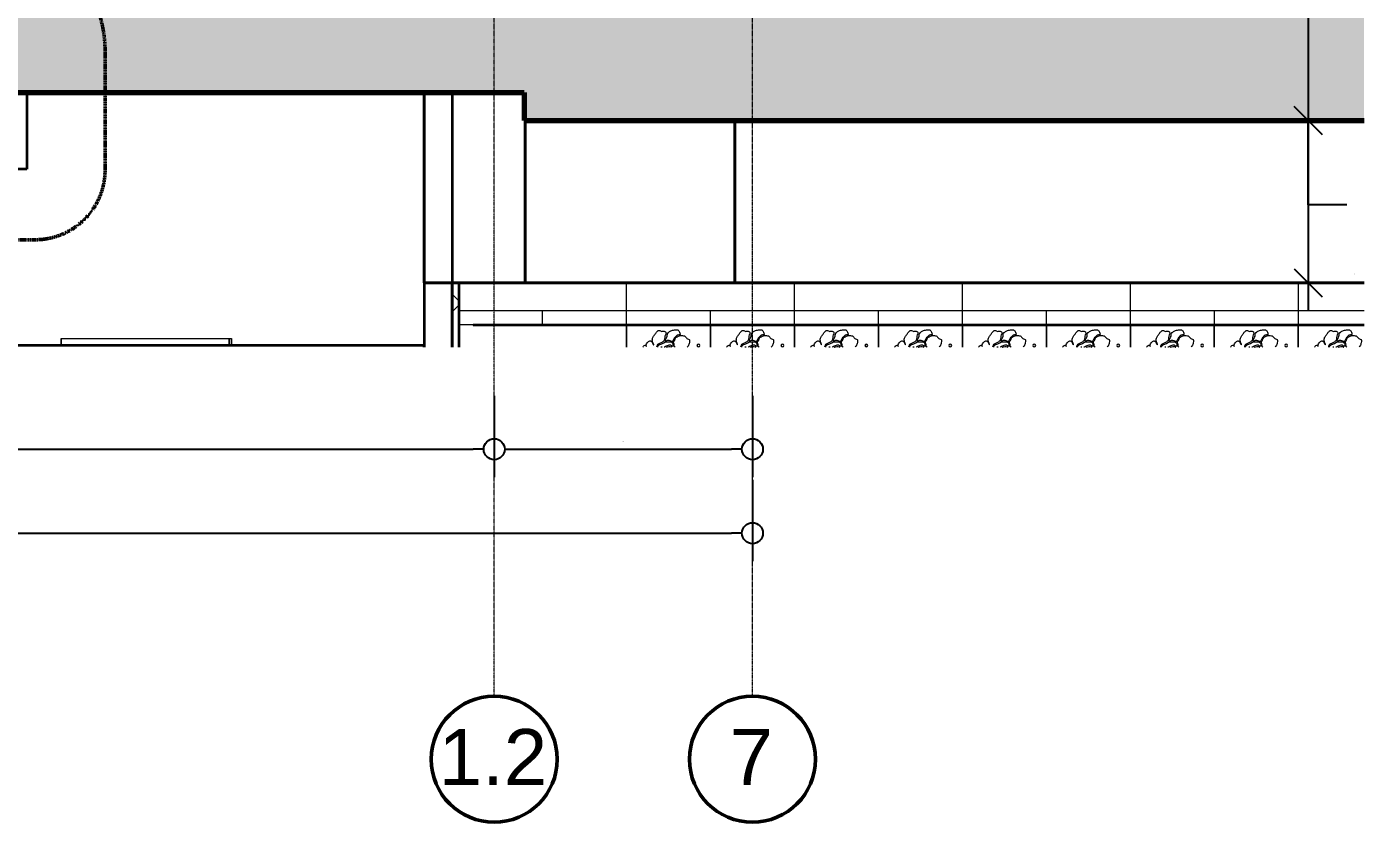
# Model space of a CAD drawing. Header units: millimetres. Extents: x -153298 to 620751, y -313239 to 250031.
# Drawn here: x 130783 to 140339, y -310593 to -304908 of the extents above; entities that cross this region are included whole.
import ezdxf

# ---------------------------------------------------------------- set-up
doc = ezdxf.new("R2010")
doc.units = ezdxf.units.MM
doc.linetypes.add('DPA_Grid _ Level 100', pattern=[10, 5.5, -1.6, 1.3, -1.6])
doc.linetypes.add('DPA_Hidden 50', pattern=[3, 2, -1])
for name, color, linetype, lineweight in [('A-ANNO-DIMS', 7, 'Continuous', 9), ('A-ANNO-SYMB', 7, 'Continuous', 9), ('A-CLNG-FNSH', 7, 'Continuous', 9), ('A-DETL', 7, 'Continuous', 70), ('A-DETL-GENF', 7, 'Continuous', 35), ('A-GLAZ-CURT', 7, 'Continuous', 9), ('A-WALL-FNSH', 7, 'Continuous', 35), ('A-WALL-PATT', 7, 'Continuous', 35), ('E-LITE-EQPM', 7, 'Continuous', 35), ('S-GRID', 7, 'Continuous', 0), ('S-GRID-IDEN', 7, 'Continuous', 50), ('WALL-E', 7, 'Continuous', 35)]:
    doc.layers.add(name, color=color, linetype=linetype, lineweight=lineweight)
doc.styles.add('ARIAL', font='arial.ttf')
doc.styles.add('Arial_2', font='arial.ttf', dxfattribs={"height": 3})
doc.dimstyles.new('DPA-DIM-3_0_C-C', dxfattribs={"dimscale": 304.8, "dimtxt": 306.07782, "dimasz": 0.492126, "dimexe": 0.656168, "dimexo": 0.0625, "dimgap": 0.164042, "dimtad": 1, "dimdec": 0, "dimzin": 0, "dimdsep": 46, "dimtxsty": 'Arial_2', "dimblk1": 'DOTBLANK', "dimblk2": 'DOTBLANK', "dimsah": 1, "dimcen": 0.09, "dimdle": 0.656168, "dimclrd": 7, "dimclre": 7, "dimclrt": 7, "dimadec": 8, "dimazin": 0, "dimtfac": 1, "dimtdec": 4, "dimtix": 1, "dimtmove": 0, "dimatfit": 3, "dimfxl": 1.312336, "dimfxlon": 1, "dimtvp": 1, "dimtolj": 1, "dimtzin": 0, "dimarcsym": 2})
doc.dimstyles.new('DPA-DIM-3_0_T-T', dxfattribs={"dimscale": 304.8, "dimtxt": 306.07782, "dimasz": 0.656168, "dimexe": 0.656168, "dimexo": 0.0625, "dimgap": 0.164042, "dimtad": 1, "dimdec": 0, "dimzin": 0, "dimdsep": 46, "dimtxsty": 'Arial_2', "dimblk1": 'OBLIQUE', "dimblk2": 'OBLIQUE', "dimsah": 1, "dimcen": 0.09, "dimdle": 0.656168, "dimclrd": 7, "dimclre": 7, "dimclrt": 7, "dimadec": 8, "dimazin": 0, "dimtfac": 1, "dimtdec": 4, "dimtix": 1, "dimtmove": 0, "dimatfit": 3, "dimfxl": 1.312336, "dimfxlon": 1, "dimtvp": 1, "dimtolj": 1, "dimtzin": 0, "dimarcsym": 2})
doc.dimstyles.new('DPA-DIM-3_0_T-T_1', dxfattribs={"dimscale": 304.8, "dimtxt": 306.07782, "dimasz": 0.656168, "dimexe": 0.656168, "dimexo": 0.0625, "dimgap": 0.164042, "dimtad": 1, "dimdec": 0, "dimzin": 0, "dimdsep": 46, "dimtxsty": 'Arial_2', "dimblk1": 'OBLIQUE', "dimblk2": 'OBLIQUE', "dimsah": 1, "dimcen": 0.09, "dimdle": 0.656168, "dimclrd": 7, "dimclre": 7, "dimclrt": 7, "dimadec": 8, "dimazin": 0, "dimtfac": 1, "dimtdec": 4, "dimtix": 1, "dimtmove": 1, "dimatfit": 3, "dimfxl": 1.312336, "dimfxlon": 1, "dimtvp": 1, "dimtolj": 1, "dimtzin": 0, "dimarcsym": 2})

# ---------------------------------------------------------------- blocks, each defined once
blk = doc.blocks.new('L6 - Ceiling Recessed Modular LED Tube - 1195L x 595W x 85H - 36W-V251-2120-01 ENTRANCE 1 SECTION A')
at = {"layer": 'E-LITE-EQPM', "color": 7, "lineweight": 20}
for p, q in [((-852204.4, 89310), (-851004.4, 89310)), ((-852204.4, 89310), (-851004.4, 89310)), ((-851004.4, 89262), (-851004.4, 89310)), ((-851004.4, 89310), (-851004.4, 89262))]:
    blk.add_line(p, q, dxfattribs=at)
blk = doc.blocks.new('L6 - Ceiling Recessed Modular LED Tube - 1195L x 595W x 85H - 36W-10706817-2120-01 ENTRANCE 1 SECTION A')
at = {"layer": 'E-LITE-EQPM', "color": 7, "lineweight": 20}
for p, q in [((-857035.2, 89262), (-857035.2, 89310)), ((-857035.2, 89310), (-857035.2, 89262)), ((-857035.2, 89310), (-855835.2, 89310)), ((-857035.2, 89310), (-855835.2, 89310)), ((-855835.2, 89262), (-855835.2, 89310)), ((-855835.2, 89310), (-855835.2, 89262))]:
    blk.add_line(p, q, dxfattribs=at)
blk = doc.blocks.new('PPL-C-AECM-1-PP19-EE-M3-0001_rvt-1-2120-01 ENTRANCE 1 SECTION A')
at = {"layer": 'E-LITE-EQPM', "color": 7, "lineweight": 20}
for name, p in [('L6 - Ceiling Recessed Modular LED Tube - 1195L x 595W x 85H - 36W-10706817-2120-01 ENTRANCE 1 SECTION A', (4814.8, 0)), ('L6 - Ceiling Recessed Modular LED Tube - 1195L x 595W x 85H - 36W-V251-2120-01 ENTRANCE 1 SECTION A', (0, 0))]:
    blk.add_blockref(name, p, dxfattribs=at)
blk = doc.blocks.new('System Panel - DPA-AR_Metal Ceiling Rectangular Panel-15987054-2120-01 ENTRANCE 1 SECTION A')
at = {"layer": 'A-GLAZ-CURT'}
blk.add_hatch(color=7, dxfattribs=at).paths.add_polyline_path([(-845256.7, 89405), (-845107.5, 89405), (-845107.5, 89410), (-847507.5, 89410), (-847507.5, 89405), (-845491.1, 89405)])
at = {"layer": 'A-GLAZ-CURT', "color": 7}
for p, q in [((-845107.5, 89410), (-847507.5, 89410)), ((-847507.5, 89410), (-847507.5, 89405)), ((-847507.5, 89405), (-845107.5, 89405)), ((-845107.5, 89405), (-845107.5, 89410))]:
    blk.add_line(p, q, dxfattribs=at)
blk = doc.blocks.new('System Panel - DPA-AR_Metal Ceiling Rectangular Panel-15987061-2120-01 ENTRANCE 1 SECTION A')
at = {"layer": 'A-GLAZ-CURT'}
blk.add_hatch(color=7, dxfattribs=at).paths.add_polyline_path([(-847600.8, 89405), (-847507.5, 89405), (-847507.5, 89410), (-849277.4, 89410), (-849277.4, 89405), (-847835.2, 89405)])
at = {"layer": 'A-GLAZ-CURT', "color": 7}
for p, q in [((-847507.5, 89410), (-849277.4, 89410)), ((-849277.4, 89410), (-849277.4, 89405)), ((-849277.4, 89405), (-847507.5, 89405)), ((-847507.5, 89405), (-847507.5, 89410))]:
    blk.add_line(p, q, dxfattribs=at)
blk = doc.blocks.new('System Panel - DPA-AR_Metal Ceiling Rectangular Panel-V357-2120-01 ENTRANCE 1 SECTION A')
at = {"layer": 'A-GLAZ-CURT'}
blk.add_hatch(color=7, dxfattribs=at).paths.add_polyline_path([(-843147.1, 89405), (-842912.7, 89405), (-842912.7, 89410), (-845107.5, 89410), (-845107.5, 89405), (-843381.5, 89405)])
at = {"layer": 'A-GLAZ-CURT', "color": 7}
for p, q in [((-842912.7, 89410), (-845107.5, 89410)), ((-845107.5, 89410), (-845107.5, 89405)), ((-845107.5, 89405), (-842912.7, 89405))]:
    blk.add_line(p, q, dxfattribs=at)
blk = doc.blocks.new('PPLS-PP19_Custom Tile Pattern - Custom Tile Pattern-16106263-2120-01 ENTRANCE 1 SECTION A')
at = {"layer": 'A-GLAZ-CURT', "color": 7}
for p, q in [((-843382.4, 89405), (-843382.4, 89249.4)), ((-842912.7, 89410), (-843381.5, 89410))]:
    blk.add_line(p, q, dxfattribs=at)
for points, knots in [([(-843266.6, 89249.4), (-843265.2, 89251.6), (-843260.6, 89258.2), (-843253.4, 89266.3), (-843244.3, 89263.3), (-843243.7, 89258.4), (-843238.5, 89249.5), (-843243.4, 89269.9), (-843235.3, 89279.2), (-843225.7, 89289.1), (-843216.4, 89294.3), (-843208.6, 89293.3), (-843201, 89288.5), (-843196.6, 89278.4), (-843194.3, 89269.2), (-843185.5, 89265.1), (-843193.3, 89278.9), (-843196.1, 89286.6), (-843198.5, 89300.9), (-843196.7, 89317), (-843187.8, 89330.7), (-843174.8, 89343.9), (-843168, 89357.5), (-843156.8, 89368.8), (-843144.6, 89369.3), (-843134.2, 89361.6), (-843126.2, 89362), (-843111.9, 89363.8), (-843103, 89360), (-843101.2, 89354.1), (-843100.5, 89351.5)], [-11241.466572, -11241.466572, -11241.466572, -11241.466572, -11105.624034, -10839.086983, -10768.332124, -10666.779182, -10580.760289, -10385.57512, -10098.273015, -9847.788484, -9677.714971, -9567.007022, -9453.21225, -9220.200448, -9012.77275, -8966.157302, -8814.835624, -8567.20586, -8355.992106, -8105.191388, -7723.759874, -7531.75727, -7135.649961, -6924.452779, -6738.82075, -6548.303034, -6314.283804, -6135.05769, -5972.647715, -5832.674503, -5832.674503, -5832.674503, -5832.674503]), ([(-843100.5, 89351.5), (-843100.2, 89350), (-843098.9, 89344.7), (-843107.5, 89334.9), (-843109, 89318.3), (-843109.6, 89301.4), (-843120.4, 89288.1), (-843135.8, 89278.9), (-843154, 89274.8), (-843164.8, 89262), (-843166.8, 89253.9), (-843167.6, 89249.4)], [-5832.674503, -5832.674503, -5832.674503, -5832.674503, -5755.314953, -5554.232259, -5225.473989, -4887.603822, -4705.298446, -4353.683244, -3960.84581, -3759.045785, -3520.739595, -3520.739595, -3520.739595, -3520.739595]), ([(-843053.8, 89290.1), (-843055.4, 89289.4), (-843062.1, 89290.5), (-843070.9, 89297), (-843084.4, 89296), (-843095.5, 89296.3), (-843103.6, 89291.1), (-843108.1, 89296.3), (-843103.5, 89302.9), (-843097.7, 89312.4), (-843090.9, 89326.5), (-843091.4, 89341.9), (-843082.7, 89356.6), (-843068.5, 89365.3), (-843057.5, 89368.8), (-843053.3, 89369.9)], [-5361.429781, -5361.429781, -5361.429781, -5361.429781, -5261.36855, -5050.479954, -4785.90057, -4596.498881, -4445.288762, -4384.376941, -4306.476363, -4080.000647, -3754.75228, -3526.962355, -3285.499107, -2903.012179, -2680.714891, -2680.714891, -2680.714891, -2680.714891]), ([(-843053.3, 89369.9), (-843048.4, 89371.1), (-843038.6, 89373), (-843026, 89374.8), (-843010.7, 89372.4), (-843004.5, 89357.1), (-842999.4, 89346.8), (-842998.8, 89338.7), (-843006.2, 89336.2), (-843019.4, 89337.5), (-843034.2, 89322.7), (-843045.9, 89307.8), (-843048.8, 89295.8), (-843052.4, 89290.8), (-843053.8, 89290.1)], [-2680.714891, -2680.714891, -2680.714891, -2680.714891, -2413.671296, -2161.752162, -2006.592567, -1646.621388, -1424.436217, -1353.722004, -1274.333717, -1073.56893, -651.549973, -296.515819, -83.513472, 0, 0, 0, 0]), ([(-843158.9, 89249.4), (-843158.9, 89249.7), (-843158.9, 89253.8), (-843156.5, 89258.6), (-843153.4, 89261.8), (-843153, 89262.3)], [-250.887565, -250.887565, -250.887565, -250.887565, -232.577473, -31.537676, 0, 0, 0, 0]), ([(-843153, 89262.3), (-843148.5, 89266.5), (-843138.2, 89270.2), (-843122, 89274.5), (-843107.1, 89288), (-843085, 89287), (-843064.5, 89289.7), (-843049.4, 89277.1), (-843050.6, 89265.5), (-843048.2, 89256.6), (-843051.2, 89255.3), (-843051.9, 89255.2)], [-4647.237329, -4647.237329, -4647.237329, -4647.237329, -4326.416877, -4098.545751, -3766.694881, -3333.063701, -2994.501669, -2698.150104, -2480.926717, -2357.633367, -2323.618664, -2323.618664, -2323.618664, -2323.618664]), ([(-843051.9, 89255.2), (-843055.3, 89254.5), (-843064.5, 89265.1), (-843088.4, 89264.1), (-843103.1, 89252.7), (-843113.1, 89249.5), (-843113.7, 89249.4)], [-2323.618664, -2323.618664, -2323.618664, -2323.618664, -2142.497158, -1716.209403, -1206.526904, -1173.869889, -1173.869889, -1173.869889, -1173.869889]), ([(-843035, 89249.3), (-843036.6, 89250.3), (-843039.1, 89252.1), (-843043.2, 89257.8), (-843039.4, 89268.6), (-843045.6, 89278.5), (-843046.8, 89289.9), (-843037.4, 89296.7), (-843036.2, 89312.2), (-843021.8, 89324.5), (-843001.1, 89334.2), (-842982.9, 89331.6), (-842968.4, 89330), (-842965.1, 89327.4), (-842963.6, 89325.8)], [-2567.505614, -2567.505614, -2567.505614, -2567.505614, -2474.780881, -2410.990208, -2210.990208, -1956.870157, -1810.870157, -1672.078046, -1405.135169, -1060.00838, -740.068933, -229.489605, -116.330425, 0, 0, 0, 0]), ([(-842963.6, 89325.8), (-842960.5, 89322.5), (-842956.1, 89314.4), (-842945.4, 89308.6), (-842934.7, 89306.6), (-842929.8, 89294.7), (-842933.3, 89278.2), (-842938.6, 89261.5), (-842946, 89251.8), (-842948.5, 89249.3)], [-5938.474035, -5938.474035, -5938.474035, -5938.474035, -5700.061948, -5508.838257, -5298.784692, -5185.625512, -4883.323924, -4440.880425, -4262.325112, -4262.325112, -4262.325112, -4262.325112]), ([(-843128, 89249.5), (-843128.4, 89249.5), (-843131.2, 89249.9), (-843134, 89249.8), (-843136.3, 89249.4)], [-920.80242, -920.80242, -920.80242, -920.80242, -901.315459, -777.767881, -777.767881, -777.767881, -777.767881]), ([(-843097.5, 89249.4), (-843097.4, 89249.5), (-843091.9, 89251.8), (-843079.5, 89253.2), (-843065.6, 89253.6), (-843059, 89250.1), (-843058, 89249.6)], [-1935.013309, -1935.013309, -1935.013309, -1935.013309, -1925.670641, -1617.263037, -1290.787923, -1229.537307, -1229.537307, -1229.537307, -1229.537307])]:
    blk.add_open_spline(points, degree=3, knots=knots, dxfattribs=at)
blk = doc.blocks.new('PPLS-PP19_Custom Tile Pattern - Custom Tile Pattern-V358-2120-01 ENTRANCE 1 SECTION A')
at = {"layer": 'A-GLAZ-CURT', "color": 7}
for p, q in [((-843382.4, 89410), (-843982.4, 89410)), ((-843982.4, 89405), (-843982.4, 89249.4)), ((-843382.4, 89249.4), (-843382.4, 89405))]:
    blk.add_line(p, q, dxfattribs=at)
for start, end in [(0, 180), (180, 0)]:
    blk.add_arc((-843468.7, 89261.7), 10, start, end, dxfattribs=at)
for points, knots in [([(-843866.6, 89249.4), (-843865.2, 89251.6), (-843860.6, 89258.2), (-843853.4, 89266.3), (-843844.3, 89263.3), (-843843.7, 89258.4), (-843838.5, 89249.5), (-843843.4, 89269.9), (-843835.3, 89279.2), (-843825.7, 89289.1), (-843816.4, 89294.3), (-843808.6, 89293.3), (-843801, 89288.5), (-843796.6, 89278.4), (-843794.3, 89269.2), (-843785.5, 89265.1), (-843793.3, 89278.9), (-843796.1, 89286.6), (-843798.5, 89300.9), (-843796.7, 89317), (-843787.8, 89330.7), (-843774.8, 89343.9), (-843768, 89357.5), (-843756.8, 89368.8), (-843744.6, 89369.3), (-843734.2, 89361.6), (-843726.2, 89362), (-843711.9, 89363.8), (-843703, 89360), (-843701.2, 89354.1), (-843700.5, 89351.5)], [-11241.466572, -11241.466572, -11241.466572, -11241.466572, -11105.624034, -10839.086983, -10768.332124, -10666.779182, -10580.760289, -10385.57512, -10098.273015, -9847.788484, -9677.714971, -9567.007022, -9453.21225, -9220.200448, -9012.77275, -8966.157302, -8814.835624, -8567.20586, -8355.992106, -8105.191388, -7723.759874, -7531.75727, -7135.649961, -6924.452779, -6738.82075, -6548.303034, -6314.283804, -6135.05769, -5972.647715, -5832.674503, -5832.674503, -5832.674503, -5832.674503]), ([(-843700.5, 89351.5), (-843700.2, 89350), (-843698.9, 89344.7), (-843707.5, 89334.9), (-843709, 89318.3), (-843709.6, 89301.4), (-843720.4, 89288.1), (-843735.8, 89278.9), (-843754, 89274.8), (-843764.8, 89262), (-843766.8, 89253.9), (-843767.6, 89249.4)], [-5832.674503, -5832.674503, -5832.674503, -5832.674503, -5755.314953, -5554.232259, -5225.473989, -4887.603822, -4705.298446, -4353.683244, -3960.84581, -3759.045785, -3520.739595, -3520.739595, -3520.739595, -3520.739595]), ([(-843653.8, 89290.1), (-843655.4, 89289.4), (-843662.1, 89290.5), (-843670.9, 89297), (-843684.4, 89296), (-843695.5, 89296.3), (-843703.6, 89291.1), (-843708.1, 89296.3), (-843703.5, 89302.9), (-843697.7, 89312.4), (-843690.9, 89326.5), (-843691.4, 89341.9), (-843682.7, 89356.6), (-843668.5, 89365.3), (-843657.5, 89368.8), (-843653.3, 89369.9)], [-5361.429781, -5361.429781, -5361.429781, -5361.429781, -5261.36855, -5050.479954, -4785.90057, -4596.498881, -4445.288762, -4384.376941, -4306.476363, -4080.000647, -3754.75228, -3526.962355, -3285.499107, -2903.012179, -2680.714891, -2680.714891, -2680.714891, -2680.714891]), ([(-843653.3, 89369.9), (-843648.4, 89371.1), (-843638.6, 89373), (-843626, 89374.8), (-843610.7, 89372.4), (-843604.5, 89357.1), (-843599.4, 89346.8), (-843598.8, 89338.7), (-843606.2, 89336.2), (-843619.4, 89337.5), (-843634.2, 89322.7), (-843645.9, 89307.8), (-843648.8, 89295.8), (-843652.4, 89290.8), (-843653.8, 89290.1)], [-2680.714891, -2680.714891, -2680.714891, -2680.714891, -2413.671296, -2161.752162, -2006.592567, -1646.621388, -1424.436217, -1353.722004, -1274.333717, -1073.56893, -651.549973, -296.515819, -83.513472, 0, 0, 0, 0]), ([(-843758.9, 89249.4), (-843758.9, 89249.7), (-843758.9, 89253.8), (-843756.5, 89258.6), (-843753.4, 89261.8), (-843753, 89262.3)], [-250.887565, -250.887565, -250.887565, -250.887565, -232.577473, -31.537676, 0, 0, 0, 0]), ([(-843753, 89262.3), (-843748.5, 89266.5), (-843738.2, 89270.2), (-843722, 89274.5), (-843707.1, 89288), (-843685, 89287), (-843664.5, 89289.7), (-843649.4, 89277.1), (-843650.6, 89265.5), (-843648.2, 89256.6), (-843651.2, 89255.3), (-843651.9, 89255.2)], [-4647.237329, -4647.237329, -4647.237329, -4647.237329, -4326.416877, -4098.545751, -3766.694881, -3333.063701, -2994.501669, -2698.150104, -2480.926717, -2357.633367, -2323.618664, -2323.618664, -2323.618664, -2323.618664]), ([(-843651.9, 89255.2), (-843655.3, 89254.5), (-843664.5, 89265.1), (-843688.4, 89264.1), (-843703.1, 89252.7), (-843713.1, 89249.5), (-843713.7, 89249.4)], [-2323.618664, -2323.618664, -2323.618664, -2323.618664, -2142.497158, -1716.209403, -1206.526904, -1173.869889, -1173.869889, -1173.869889, -1173.869889]), ([(-843635, 89249.3), (-843636.6, 89250.3), (-843639.1, 89252.1), (-843643.2, 89257.8), (-843639.4, 89268.6), (-843645.6, 89278.5), (-843646.8, 89289.9), (-843637.4, 89296.7), (-843636.2, 89312.2), (-843621.8, 89324.5), (-843601.1, 89334.2), (-843582.9, 89331.6), (-843568.4, 89330), (-843565.1, 89327.4), (-843563.6, 89325.8)], [-2567.505614, -2567.505614, -2567.505614, -2567.505614, -2474.780881, -2410.990208, -2210.990208, -1956.870157, -1810.870157, -1672.078046, -1405.135169, -1060.00838, -740.068933, -229.489605, -116.330425, 0, 0, 0, 0]), ([(-843563.6, 89325.8), (-843560.5, 89322.5), (-843556.1, 89314.4), (-843545.4, 89308.6), (-843534.7, 89306.6), (-843529.8, 89294.7), (-843533.3, 89278.2), (-843538.6, 89261.5), (-843546, 89251.8), (-843548.5, 89249.3)], [-5938.474035, -5938.474035, -5938.474035, -5938.474035, -5700.061948, -5508.838257, -5298.784692, -5185.625512, -4883.323924, -4440.880425, -4262.325112, -4262.325112, -4262.325112, -4262.325112]), ([(-843728, 89249.5), (-843728.4, 89249.5), (-843731.2, 89249.9), (-843734, 89249.8), (-843736.3, 89249.4)], [-920.80242, -920.80242, -920.80242, -920.80242, -901.315459, -777.767881, -777.767881, -777.767881, -777.767881]), ([(-843697.5, 89249.4), (-843697.4, 89249.5), (-843691.9, 89251.8), (-843679.5, 89253.2), (-843665.6, 89253.6), (-843659, 89250.1), (-843658, 89249.6)], [-1935.013309, -1935.013309, -1935.013309, -1935.013309, -1925.670641, -1617.263037, -1290.787923, -1229.537307, -1229.537307, -1229.537307, -1229.537307])]:
    blk.add_open_spline(points, degree=3, knots=knots, dxfattribs=at)
blk = doc.blocks.new('Grid - 100 Scale-2291345-2120-01 ENTRANCE 1 SECTION A')
at = {"layer": 'S-GRID-IDEN', "color": 7}
blk.add_circle((-892882.4, 86304.2), 450, dxfattribs=at)
blk = doc.blocks.new('_DotBlank')
at = {"color": 7, "linetype": 'ByBlock', "lineweight": -2}
blk.add_line((-0.5, 0), (-1, 0), dxfattribs=at)
blk.add_circle((0, 0), 0.5, dxfattribs=at)
blk = doc.blocks.new('*D3748')
at = {"layer": 'A-ANNO-DIMS', "color": 7, "lineweight": -2, "transparency": 16777216}
for p, q in [((124567.9, -308146), (124567.9, -308726.9)), ((135967.9, -308146), (135967.9, -308726.9)), ((124717.9, -308526.9), (135817.9, -308526.9))]:
    blk.add_line(p, q, dxfattribs=at)
at = {"layer": 'DEFPOINTS', "color": 7, "transparency": 16777216}
for p in [(124567.9, -308126.9), (135967.9, -308126.9), (135967.9, -308526.9)]:
    blk.add_point(p, dxfattribs=at)
at = {"layer": 'A-ANNO-DIMS', "color": 7, "lineweight": -2, "transparency": 16777216, "xscale": 150, "yscale": 150, "zscale": 150, "rotation": 180}
blk.add_blockref('_DotBlank', (124567.9, -308526.9), dxfattribs=at)
at = {"layer": 'A-ANNO-DIMS', "color": 7, "lineweight": -2, "transparency": 16777216, "xscale": 150, "yscale": 150, "zscale": 150}
blk.add_blockref('_DotBlank', (135967.9, -308526.9), dxfattribs=at)
at = {"layer": 'A-ANNO-DIMS', "color": 7, "transparency": 16777216, "insert": (130267.9, -308475.4), "char_height": 3, "width": 1384.414, "attachment_point": 5, "style": 'Arial_2'}
blk.add_mtext('\\A1;11400', dxfattribs=at)
blk = doc.blocks.new('_Oblique')
at = {"color": 7, "linetype": 'ByBlock', "lineweight": -2}
blk.add_line((-0.5, -0.5), (0.5, 0.5), dxfattribs=at)
blk = doc.blocks.new('*D3762')
at = {"layer": 'A-ANNO-DIMS', "color": 7, "lineweight": -2, "transparency": 16777216}
for p, q in [((139939, -304176.8), (139939, -305776.8)), ((139558, -304376.8), (140139, -304376.8)), ((140319.9, -305576.8), (139739, -305576.8)), ((139939, -306180.7), (139939, -305576.8)), ((140215, -306180.7), (139939, -306180.7))]:
    blk.add_line(p, q, dxfattribs=at)
at = {"layer": 'DEFPOINTS', "color": 7, "transparency": 16777216}
for p in [(139539, -304376.8), (139939, -305576.8), (140339, -305576.8)]:
    blk.add_point(p, dxfattribs=at)
at = {"layer": 'A-ANNO-DIMS', "color": 7, "lineweight": -2, "transparency": 16777216, "xscale": 200, "yscale": 200, "zscale": 200}
for p, rotation in [((139939, -304376.8), 90), ((139939, -305576.8), 270)]:
    blk.add_blockref('_Oblique', p, dxfattribs=dict(at, rotation=rotation))
at = {"layer": 'A-ANNO-DIMS', "color": 7, "transparency": 16777216, "insert": (140267.4, -306682.5), "char_height": 3, "width": 1107.531, "attachment_point": 1, "rotation": 90, "line_spacing_factor": 0.941778, "style": 'Arial_2'}
blk.add_mtext('\\A1;1200', dxfattribs=at)
blk = doc.blocks.new('*D3763')
at = {"layer": 'A-ANNO-DIMS', "color": 7, "lineweight": -2, "transparency": 16777216}
for p, q in [((139939, -305376.8), (139939, -306936.8)), ((140319.9, -305576.8), (139739, -305576.8)), ((140319.9, -306736.8), (139739, -306736.8))]:
    blk.add_line(p, q, dxfattribs=at)
at = {"layer": 'DEFPOINTS', "color": 7, "transparency": 16777216}
for p in [(140339, -305576.8), (139939, -306736.8), (140339, -306736.8)]:
    blk.add_point(p, dxfattribs=at)
at = {"layer": 'A-ANNO-DIMS', "color": 7, "lineweight": -2, "transparency": 16777216, "xscale": 200, "yscale": 200, "zscale": 200}
for p, rotation in [((139939, -305576.8), 90), ((139939, -306736.8), 270)]:
    blk.add_blockref('_Oblique', p, dxfattribs=dict(at, rotation=rotation))
at = {"layer": 'A-ANNO-DIMS', "color": 7, "transparency": 16777216, "insert": (139887.4, -306156.8), "char_height": 3, "width": 1107.531, "attachment_point": 5, "rotation": 90, "style": 'Arial_2'}
blk.add_mtext('\\A1;1160', dxfattribs=at)
blk = doc.blocks.new('*D3738')
at = {"layer": 'A-ANNO-DIMS', "color": 7, "lineweight": -2, "transparency": 16777216}
for p, q in [((124567.9, -307546), (124567.9, -308126.9)), ((134122.9, -307546), (134122.9, -308126.9)), ((124717.9, -307926.9), (133972.9, -307926.9))]:
    blk.add_line(p, q, dxfattribs=at)
at = {"layer": 'DEFPOINTS', "color": 7, "transparency": 16777216}
for p in [(124567.9, -307526.9), (134122.9, -307526.9), (134122.9, -307926.9)]:
    blk.add_point(p, dxfattribs=at)
at = {"layer": 'A-ANNO-DIMS', "color": 7, "lineweight": -2, "transparency": 16777216, "xscale": 150, "yscale": 150, "zscale": 150, "rotation": 180}
blk.add_blockref('_DotBlank', (124567.9, -307926.9), dxfattribs=at)
at = {"layer": 'A-ANNO-DIMS', "color": 7, "lineweight": -2, "transparency": 16777216, "xscale": 150, "yscale": 150, "zscale": 150}
blk.add_blockref('_DotBlank', (134122.9, -307926.9), dxfattribs=at)
at = {"layer": 'A-ANNO-DIMS', "color": 7, "transparency": 16777216, "insert": (129345.4, -307875.4), "char_height": 3, "width": 1107.531, "attachment_point": 5, "style": 'Arial_2'}
blk.add_mtext('\\A1;9555', dxfattribs=at)
blk = doc.blocks.new('*D3739')
at = {"layer": 'A-ANNO-DIMS', "color": 7, "lineweight": -2, "transparency": 16777216}
for p, q in [((134122.9, -307546), (134122.9, -308126.9)), ((135967.9, -307546), (135967.9, -308126.9)), ((134272.9, -307926.9), (135817.9, -307926.9))]:
    blk.add_line(p, q, dxfattribs=at)
at = {"layer": 'DEFPOINTS', "color": 7, "transparency": 16777216}
for p in [(134122.9, -307526.9), (135967.9, -307526.9), (135967.9, -307926.9)]:
    blk.add_point(p, dxfattribs=at)
at = {"layer": 'A-ANNO-DIMS', "color": 7, "lineweight": -2, "transparency": 16777216, "xscale": 150, "yscale": 150, "zscale": 150, "rotation": 180}
blk.add_blockref('_DotBlank', (134122.9, -307926.9), dxfattribs=at)
at = {"layer": 'A-ANNO-DIMS', "color": 7, "lineweight": -2, "transparency": 16777216, "xscale": 150, "yscale": 150, "zscale": 150}
blk.add_blockref('_DotBlank', (135967.9, -307926.9), dxfattribs=at)
at = {"layer": 'A-ANNO-DIMS', "color": 7, "transparency": 16777216, "insert": (135045.4, -307875.4), "char_height": 3, "width": 1107.531, "attachment_point": 5, "style": 'Arial_2'}
blk.add_mtext('\\A1;1845', dxfattribs=at)

msp = doc.modelspace()

# ---------------------------------------------------------------- hatches: boundary and pattern name
at = {"layer": 'A-DETL-GENF', "lineweight": 9}
h = msp.add_hatch(dxfattribs=at)
h.set_pattern_fill('FP_1', style=0, pattern_type=2)
h.set_pattern_definition([(50, (108217.3, -305821.75), (728.737, -63.756), [76.2, -838.2]), (355, (108217.3, -305821.75), (-140.972, 764.228), [60.96, -670.56]), (100.451, (108278, -305827.1), (587.77, 700.467), [64.76, -712.36]), (46.184, (108217.3, -305618.55), (1084.316, -168.17), [114.3, -1257.3]), (96.636, (108307.7, -305632.6), (949.61, 989.71), [97.14, -1068.54]), (351.184, (108217.3, -305618.6), (949.62, 989.7), [91.44, -1005.84]), (21, (108318.9, -305669.35), (606.458, -409.061), [76.2, -838.2]), (326, (108318.9, -305669.35), (247.208, 736.753), [60.96, -670.56]), (71.451, (108369.44, -305703.44), (853.668, 327.685), [64.76, -712.36]), (37.5, (108217.3, -305821.75), (12.3547, 338.2201), [33.528, -628.904, 33.528, -647.192, -673.1]), (37.5, (108217.3, -305821.75), (12.3547, 338.2201), [-1343.152, 33.528, -639.572]), (7.5, (108217.3, -305821.75), (267.279, 400.722), [33.528, -354.584, 33.528, -613.664, -256.54]), (7.5, (108217.3, -305821.75), (267.279, 400.722), [-1035.304, 33.528, -223.012]), (327.5, (107990.73, -305821.75), (542.3633, -22.9153), [33.528, -220.472, 33.528, -758.952, -1051.56]), (327.5, (107990.73, -305821.75), (542.3633, -22.9153), [-1046.48, 33.528, -1018.032]), (317.5, (107889.13, -305821.75), (592.517, 101.707), [33.528, -296.672, 33.528, -492.76, -746.76]), (317.5, (107889.13, -305821.75), (592.517, 101.707), [-856.488, 33.528, -713.232])])
h.paths.add_polyline_path([(101565.4353, -307197.3524), (102467.8829, -307197.3524), (102467.8829, -305576.753), (103017.8806, -305576.753), (103017.8806, -305376.753), (112467.88, -305376.753), (112467.88, -307197.3524), (113867.88, -307197.3524), (113867.88, -305376.753), (122092.9315, -305376.753), (122092.9315, -306676.753), (123867.88, -306676.753), (123867.88, -307197.3524), (125267.88, -307197.3524), (125267.88, -305976.753), (130003.88, -305976.753), (130003.88, -305376.753), (134337.5502, -305376.753), (134337.5502, -305576.753), (140337.5298, -305576.753), (140337.5298, -304376.753), (130003.88, -304376.753), (130003.88, -304416.753), (129803.88, -304416.753), (129803.88, -305776.753), (124213.88, -305776.753), (124213.88, -304376.753), (113867.88, -304376.753), (113867.88, -298652.784), (119380.88, -301835.716), (119380.88, -302507.753), (119880.88, -302507.753), (119880.8933, -301835.7237), (114011.0238, -298446.753), (112467.88, -298446.753), (112467.88, -298307.753), (112558.3958, -298307.753), (112558.3958, -297707.753), (112058.3958, -297707.753), (112058.3958, -298307.753), (112158.3958, -298307.753), (112158.3958, -298446.753), (104188.1926, -298446.753), (104188.1926, -294036.753), (103988.1926, -294036.753), (103988.1926, -293996.753), (100313.1276, -293996.753), (100322.5695, -294083.8958), (99995.5431, -294083.8958), (100012.5695, -294241.0387), (99685.5431, -294241.0387), (99702.5695, -294398.1815), (99375.5431, -294398.1815), (99392.5695, -294555.3244), (99065.5431, -294555.3244), (99082.5695, -294712.4672), (98755.5431, -294712.4672), (98772.5695, -294869.6101), (98445.5431, -294869.6101), (98459.319, -294996.753), (98431.8802, -294996.753), (98431.8802, -295296.753), (99036.3182, -295296.753), (99036.3182, -295013.3142), (99966.8802, -294541.6008), (99966.8802, -294696.753), (100266.8802, -294696.753), (100266.8802, -294496.753), (103688.1926, -294496.753), (103688.1926, -298446.753), (80330.7286, -298446.753), (80330.7286, -299646.753), (101067.8829, -299646.753), (101067.8829, -304376.753), (80330.7286, -304376.753), (80330.7286, -305576.753), (101067.8829, -305576.753), (101067.8829, -307197.3524)])
h.paths.add_polyline_path([(112467.88, -304376.753), (102467.8829, -304376.753), (102467.8829, -299646.753), (112467.88, -299646.753), (112467.88, -304301.2027)])
h.paths.add_polyline_path([(132836.6797, -299646.753), (140337.5298, -299646.753), (140337.5298, -298446.753), (122478.88, -298446.753), (116617.88, -295053.5424), (116617.88, -293996.753), (116117.88, -293996.753), (116117.88, -295341.8187), (123553.6755, -299646.753), (130961.4671, -299646.753)])
at = {"layer": 'A-WALL-PATT', "lineweight": 9}
h = msp.add_hatch(dxfattribs=at)
h.set_pattern_fill('FP_7', style=0, pattern_type=2)
h.set_pattern_definition([(45, (108217.3, -305821.75), (-212.132, 212.132), []), (135, (108217.3, -305821.75), (-212.132, -212.132), [])])
h.paths.add_polyline_path([(133872.88, -307197.3524), (133872.88, -306736.753), (133822.88, -306736.753), (133822.88, -307197.3524)])
h = msp.add_hatch(dxfattribs=at)
h.set_pattern_fill('FP_8', style=0, pattern_type=2)
h.set_pattern_definition([(0, (132667.9, -308436.8), (0, 1400), []), (0, (132667.9, -308336.8), (0, 1400), []), (0, (132667.9, -307736.8), (0, 1400), []), (0, (132667.9, -307636.8), (0, 1400), []), (90, (132667.9, -309036.8), (-1200, 7e-14), []), (90, (133267.9, -308436.8), (-1200, 700), [100, -600])])
h.paths.add_polyline_path([(133872.88, -307197.3524), (140337.5298, -307197.3524), (140337.5298, -307041.753), (133972.88, -307041.753), (133972.88, -307036.753), (140337.5298, -307036.753), (140337.5298, -306736.753), (133872.88, -306736.753)])

# ---------------------------------------------------------------- linework, layer by layer
at = {"layer": 'A-ANNO-SYMB', "color": 7, "linetype": 'DPA_Hidden 50', "lineweight": 50}
for p, q in [((131342.5943, -305074.2423), (131342.5943, -305929.9129)), ((130842.5943, -306429.9129), (98033.1548, -306429.9129))]:
    msp.add_line(p, q, dxfattribs=at)
for centre, radius, start, end in [((130459.4213, -305084.1425), 883.2285, 0.64224646, 59.35775354), ((130842.5943, -305929.9129), 500, 270, 0)]:
    msp.add_arc(centre, radius, start, end, dxfattribs=at)
at = {"layer": 'A-CLNG-FNSH', "color": 7, "lineweight": 35}
for p, q in [((133622.88, -307184.753), (125267.88, -307184.753)), ((133622.88, -307197.3524), (133622.88, -307184.753))]:
    msp.add_line(p, q, dxfattribs=at)
at = {"layer": 'A-DETL', "color": 7}
for p, q in [((130003.88, -305376.753), (134337.5502, -305376.753)), ((134337.5502, -305376.753), (134337.5502, -305576.753)), ((134337.5502, -305576.753), (140337.5298, -305576.753))]:
    msp.add_line(p, q, dxfattribs=at)
at = {"layer": 'A-WALL-FNSH', "color": 7}
for p, q in [((133822.88, -306736.753), (133822.88, -307197.3524)), ((133872.88, -306736.753), (133822.88, -306736.753)), ((133872.88, -307197.3524), (133872.88, -306736.753))]:
    msp.add_line(p, q, dxfattribs=at)
at = {"layer": 'S-GRID', "color": 7, "linetype": 'DPA_Grid _ Level 100'}
for p, q in [((134122.88, -309692.5036), (134122.88, -276432.3847)), ((135967.88, -309692.5036), (135967.88, -276432.3847))]:
    msp.add_line(p, q, dxfattribs=at)
at = {"layer": 'WALL-E', "color": 7}
for p, q in [((133622.88, -305376.753), (130782.88, -305376.753)), ((130782.88, -305376.753), (130782.88, -305926.753)), ((130782.88, -305376.753), (130782.88, -305926.753)), ((133622.88, -305376.753), (133622.88, -307197.3524)), ((133622.88, -306736.753), (133622.88, -305376.753)), ((133622.88, -305376.753), (133822.88, -305376.753)), ((133822.88, -305376.753), (133822.88, -306736.753)), ((134342.88, -306736.753), (134342.88, -305576.753)), ((134342.88, -305576.753), (134342.88, -306736.753)), ((135842.88, -305576.753), (135842.88, -306736.753)), ((135842.88, -306736.753), (135842.88, -305576.753)), ((130782.88, -305926.753), (130003.88, -305926.753)), ((133622.88, -306736.753), (140337.5298, -306736.753)), ((140337.5298, -306736.753), (133622.88, -306736.753)), ((133622.88, -306736.753), (133622.88, -307197.3524)), ((133822.88, -307197.3524), (133822.88, -306736.753)), ((133822.88, -306736.753), (140337.5298, -306736.753)), ((140337.5298, -306736.753), (133872.88, -306736.753))]:
    msp.add_line(p, q, dxfattribs=at)

# ---------------------------------------------------------------- block references
at = {"color": 7, "lineweight": 5}
msp.add_blockref('PPL-C-AECM-1-PP19-EE-M3-0001_rvt-1-2120-01 ENTRANCE 1 SECTION A', (983250.2539, -396446.753), dxfattribs=at)
at = {"layer": 'A-GLAZ-CURT', "color": 7}
for name, p in [('System Panel - DPA-AR_Metal Ceiling Rectangular Panel-15987061-2120-01 ENTRANCE 1 SECTION A', (983250.2539, -396446.753)), ('PPLS-PP19_Custom Tile Pattern - Custom Tile Pattern-V358-2120-01 ENTRANCE 1 SECTION A', (979050.2539, -396446.753)), ('PPLS-PP19_Custom Tile Pattern - Custom Tile Pattern-V358-2120-01 ENTRANCE 1 SECTION A', (979650.2539, -396446.753)), ('System Panel - DPA-AR_Metal Ceiling Rectangular Panel-15987054-2120-01 ENTRANCE 1 SECTION A', (983250.2539, -396446.753)), ('PPLS-PP19_Custom Tile Pattern - Custom Tile Pattern-V358-2120-01 ENTRANCE 1 SECTION A', (980250.2539, -396446.753)), ('PPLS-PP19_Custom Tile Pattern - Custom Tile Pattern-V358-2120-01 ENTRANCE 1 SECTION A', (980850.2539, -396446.753)), ('PPLS-PP19_Custom Tile Pattern - Custom Tile Pattern-V358-2120-01 ENTRANCE 1 SECTION A', (981450.2539, -396446.753)), ('PPLS-PP19_Custom Tile Pattern - Custom Tile Pattern-V358-2120-01 ENTRANCE 1 SECTION A', (982050.2539, -396446.753)), ('System Panel - DPA-AR_Metal Ceiling Rectangular Panel-V357-2120-01 ENTRANCE 1 SECTION A', (983250.2539, -396446.753)), ('PPLS-PP19_Custom Tile Pattern - Custom Tile Pattern-V358-2120-01 ENTRANCE 1 SECTION A', (982650.2539, -396446.753)), ('PPLS-PP19_Custom Tile Pattern - Custom Tile Pattern-V358-2120-01 ENTRANCE 1 SECTION A', (983250.2539, -396446.753)), ('PPLS-PP19_Custom Tile Pattern - Custom Tile Pattern-16106263-2120-01 ENTRANCE 1 SECTION A', (983250.2539, -396446.753))]:
    msp.add_blockref(name, p, dxfattribs=at)
at = {"layer": 'S-GRID-IDEN', "color": 7}
for p in [(1027005.2539, -396446.753), (1028850.2539, -396446.753)]:
    msp.add_blockref('Grid - 100 Scale-2291345-2120-01 ENTRANCE 1 SECTION A', p, dxfattribs=at)

# ---------------------------------------------------------------- texts
at = {"layer": 'S-GRID-IDEN', "color": 7, "lineweight": 9, "char_height": 400, "attachment_point": 1, "style": 'ARIAL'}
for s, insert, width in [('1.2', (133725.0896, -309926.6076), 945.99125), ('7', (135804.5896, -309926.6076), 376.793125)]:
    msp.add_mtext(s, dxfattribs=dict(at, insert=insert, width=width))

# ---------------------------------------------------------------- dimensions: what is measured, and where the dimension line sits
at = {"layer": 'A-ANNO-DIMS', "color": 7}
dim = msp.add_linear_dim(base=(139938.9713, -305576.753), p1=(139538.9713, -304376.753), p2=(140338.9713, -305576.753), angle=90, dimstyle='DPA-DIM-3_0_T-T_1', override={"dimpost": '<>', "dimclrd": 7, "dimclre": 7, "dimclrt": 7, "dimfxl": 1442.22051}, dxfattribs=at)
dim.commit()
dim.dimension.update_dxf_attribs({"geometry": '*D3762', "text_midpoint": (140269.3524, -306180.715), "dimtype": 160, "text_rotation": 90})
dim = msp.add_linear_dim(base=(139938.9713, -306736.753), p1=(140338.9713, -305576.753), p2=(140338.9713, -306736.753), angle=90, dimstyle='DPA-DIM-3_0_T-T', override={"dimpost": '<>', "dimclrd": 7, "dimclre": 7, "dimclrt": 7, "dimfxl": 1160}, dxfattribs=at)
dim.commit()
dim.dimension.update_dxf_attribs({"geometry": '*D3763', "text_midpoint": (139887.4396, -306156.753)})
for base, p1, p2, override, picture, middle in [((134122.88, -307926.9278), (124567.88, -307526.9278), (134122.88, -307526.9278), {"dimpost": '<>', "dimclrd": 7, "dimclre": 7, "dimclrt": 7, "dimfxl": 9555.000007}, '*D3738', (129345.38, -307875.3961)), ((135967.88, -307926.9278), (134122.88, -307526.9278), (135967.88, -307526.9278), {"dimpost": '<>', "dimclrd": 7, "dimclre": 7, "dimclrt": 7, "dimfxl": 1844.999993}, '*D3739', (135045.38, -307875.3961)), ((135967.88, -308526.9278), (124567.88, -308126.9278), (135967.88, -308126.9278), {"dimpost": '<>', "dimclrd": 7, "dimclre": 7, "dimclrt": 7, "dimfxl": 11400}, '*D3748', (130267.88, -308475.3961))]:
    dim = msp.add_linear_dim(base=base, p1=p1, p2=p2, dimstyle='DPA-DIM-3_0_C-C', override=override, dxfattribs=at)
    dim.commit()
    dim.dimension.update_dxf_attribs({"geometry": picture, "text_midpoint": middle})

doc.saveas('drawing.dxf')
